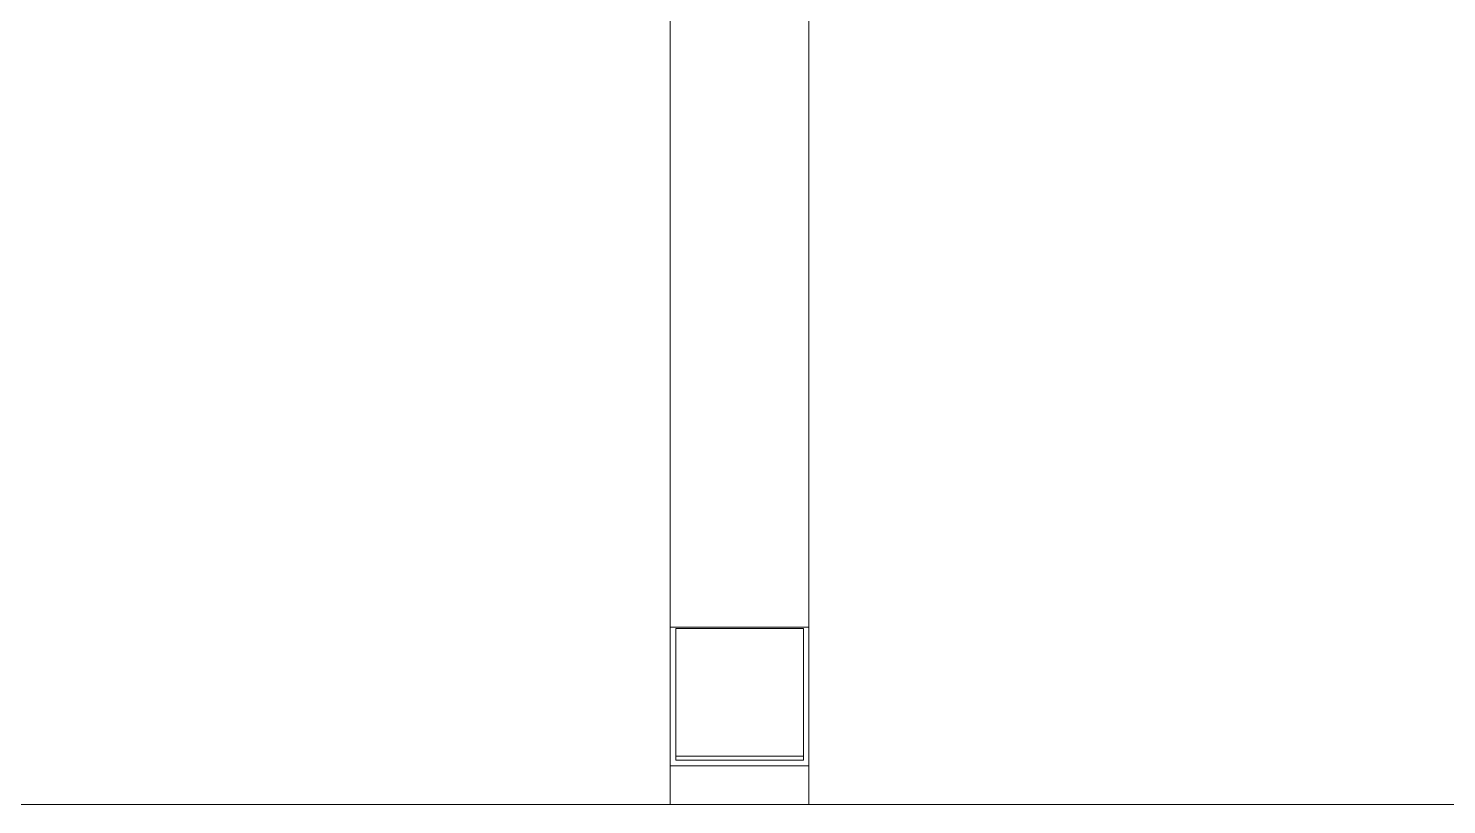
# Model space of a CAD drawing. Header units: centimetres. Extents: x -13467 to 3766, y -437 to 1921.
# Drawn here: x -7801 to -7749.9, y 118.1 to 146.1 of the extents above; entities that cross this region are included whole.
import ezdxf

# ---------------------------------------------------------------- set-up
doc = ezdxf.new("R2010")
doc.units = ezdxf.units.CM
doc.layers.add('G-IMPT', color=7, linetype='Continuous', lineweight=9)
doc.layers.add('M-EQPM', color=7, linetype='Continuous', lineweight=9)

# ---------------------------------------------------------------- blocks, each defined once
blk = doc.blocks.new('EQ-02-004 - EQ-02-004_dwg_Agrupar_892-1526218-Sección 1-1')
at = {"layer": 'G-IMPT'}
blk.add_line((-7432.119, 118.129), (-8054.093, 118.129), dxfattribs=at)
blk.add_line((-7432.119, 118.129), (-8054.093, 118.129), dxfattribs=at)
at = {"layer": 'G-IMPT', "flags": 128}
blk.add_lwpolyline([(-7432.119, 118.129), (-7432.119, 181.18), (-7432.119, 118.129), (-8054.093, 118.129), (-8054.093, 181.18), (-8059.093, 181.18)], dxfattribs=at)
blk = doc.blocks.new('EQ-02-004 - EQ-02-004_dwg_Agrupar_772-V41-Sección 1-1')
at = {"layer": 'M-EQPM', "color": 136, "true_color": 0x007f7f}
for p, q in [((-7777.894, 179.114), (-7777.894, 124.529)), ((-7777.894, 179.114), (-7777.894, 124.529)), ((-7777.894, 179.114), (-7777.894, 124.529)), ((-7772.894, 179.114), (-7772.894, 124.529)), ((-7772.894, 124.529), (-7772.894, 179.114)), ((-7772.894, 179.114), (-7772.894, 124.529)), ((-7777.894, 124.529), (-7777.894, 119.529)), ((-7777.894, 124.529), (-7772.894, 124.529)), ((-7773.094, 124.471), (-7777.694, 124.471)), ((-7777.694, 124.471), (-7777.694, 119.871)), ((-7777.694, 124.471), (-7773.094, 124.471)), ((-7777.694, 119.871), (-7777.694, 124.471)), ((-7773.094, 124.471), (-7773.094, 119.871)), ((-7773.094, 119.871), (-7773.094, 124.471)), ((-7772.894, 124.529), (-7772.894, 119.529)), ((-7777.694, 119.729), (-7777.694, 119.871)), ((-7777.694, 119.871), (-7773.094, 119.871)), ((-7777.694, 119.871), (-7773.094, 119.871)), ((-7777.694, 119.729), (-7777.694, 119.871)), ((-7777.694, 119.729), (-7773.094, 119.729)), ((-7777.694, 119.729), (-7773.094, 119.729)), ((-7773.094, 119.729), (-7777.694, 119.729)), ((-7773.094, 119.729), (-7773.094, 119.871)), ((-7773.094, 119.729), (-7773.094, 119.871)), ((-7777.894, 118.129), (-7777.894, 119.529)), ((-7777.894, 119.529), (-7772.894, 119.529)), ((-7772.894, 119.529), (-7772.894, 118.129))]:
    blk.add_line(p, q, dxfattribs=at)
at = {"layer": 'M-EQPM', "color": 136, "true_color": 0x007f7f, "flags": 128}
for points in [[(-7772.894, 118.129), (-7772.894, 119.529), (-7777.894, 119.529), (-7777.894, 124.529), (-7772.894, 124.529)], [(-7777.894, 124.529), (-7777.894, 119.529), (-7777.894, 118.129)], [(-7777.894, 124.529), (-7772.894, 124.529), (-7772.894, 119.529), (-7777.894, 119.529), (-7777.894, 118.129)], [(-7773.094, 119.871), (-7773.094, 124.471), (-7777.694, 124.471), (-7777.694, 119.871)], [(-7772.894, 124.529), (-7772.894, 119.529), (-7772.894, 118.129)], [(-7777.694, 119.871), (-7777.694, 119.729), (-7773.094, 119.729), (-7777.694, 119.729), (-7773.094, 119.729)], [(-7773.094, 119.729), (-7773.094, 119.871), (-7777.694, 119.871)]]:
    blk.add_lwpolyline(points, dxfattribs=at)
blk = doc.blocks.new('EQ-02-004 - EQ-02-004_dwg-1526208-Sección 1-1')
for name in ['EQ-02-004 - EQ-02-004_dwg_Agrupar_772-V41-Sección 1-1', 'EQ-02-004 - EQ-02-004_dwg_Agrupar_892-1526218-Sección 1-1']:
    blk.add_blockref(name, (0, 0))
blk = doc.blocks.new('EQ-02-004 - EQ-02-004-1526283-Sección 1-1')
blk.add_blockref('EQ-02-004 - EQ-02-004_dwg-1526208-Sección 1-1', (0, 0))
blk = doc.blocks.new('PQ_RVR_MEP-01_ZZ_ZZ_MO_T_A_rvt-1-Sección 1-1')
at = {"layer": 'M-EQPM', "lineweight": 9}
blk.add_blockref('EQ-02-004 - EQ-02-004-1526283-Sección 1-1', (0, 0), dxfattribs=at)

msp = doc.modelspace()

# ---------------------------------------------------------------- block references
at = {"lineweight": 5}
msp.add_blockref('PQ_RVR_MEP-01_ZZ_ZZ_MO_T_A_rvt-1-Sección 1-1', (0, 0), dxfattribs=at)

doc.saveas('drawing.dxf')
